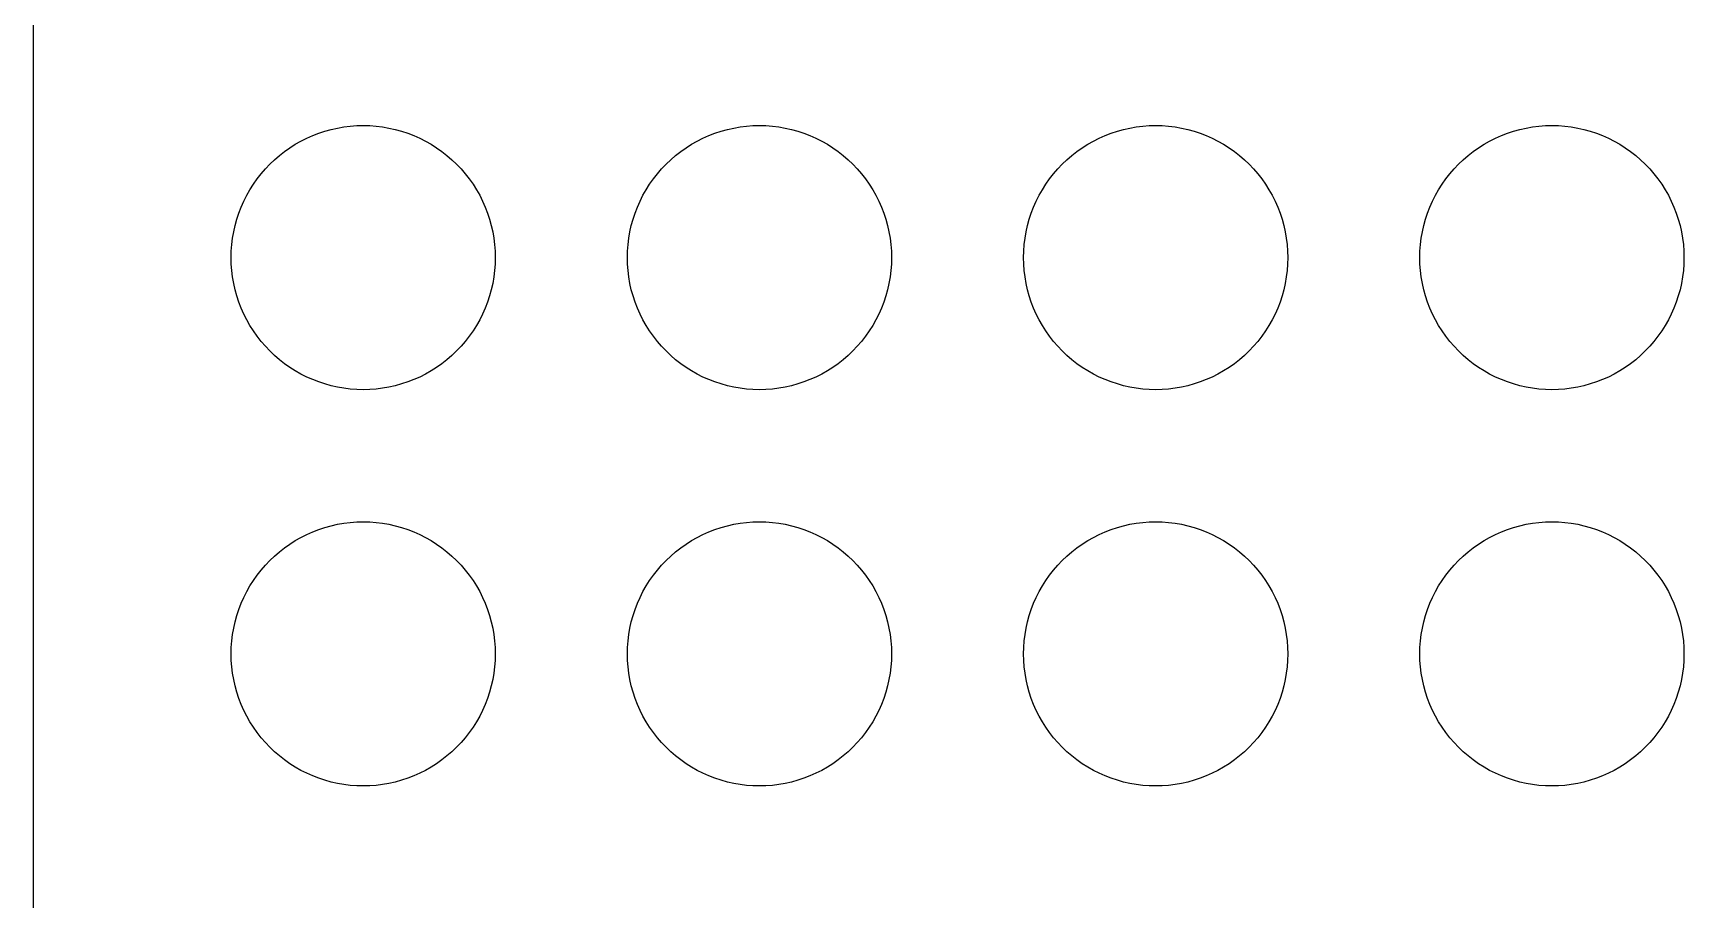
# Model space of a CAD drawing. Header units: metres. Extents: x 0 to 559, y 0 to 300.
# Drawn here: x 0 to 125, y 71.4 to 137 of the extents above; entities that cross this region are included whole.
import ezdxf

# ---------------------------------------------------------------- set-up
doc = ezdxf.new("R2010")
doc.units = ezdxf.units.M

msp = doc.modelspace()

# ---------------------------------------------------------------- linework, layer by layer
for p, q in [((0, 300), (0, 0)), ((24.5093, 129.988), (25, 130)), ((25, 130), (25.4907, 129.988)), ((54.5093, 129.988), (55, 130)), ((55, 130), (55.4907, 129.988)), ((84.5093, 129.988), (85, 130)), ((85, 130), (85.4907, 129.988)), ((114.509, 129.988), (115, 130)), ((115, 130), (115.491, 129.988)), ((19.859, 128.577), (20.286, 128.819)), ((20.286, 128.819), (20.7244, 129.04)), ((20.7244, 129.04), (21.1732, 129.239)), ((21.1732, 129.239), (21.6311, 129.415)), ((21.6311, 129.415), (22.0972, 129.569)), ((22.0972, 129.569), (22.5702, 129.7)), ((22.5702, 129.7), (23.0491, 129.808)), ((23.0491, 129.808), (23.5327, 129.892)), ((23.5327, 129.892), (24.0198, 129.952)), ((24.0198, 129.952), (24.5093, 129.988)), ((25.4907, 129.988), (25.9802, 129.952)), ((25.9802, 129.952), (26.4673, 129.892)), ((26.4673, 129.892), (26.9509, 129.808)), ((26.9509, 129.808), (27.4298, 129.7)), ((27.4298, 129.7), (27.9028, 129.569)), ((27.9028, 129.569), (28.3689, 129.415)), ((28.3689, 129.415), (28.8268, 129.239)), ((28.8268, 129.239), (29.2755, 129.04)), ((29.2755, 129.04), (29.714, 128.819)), ((29.714, 128.819), (30.141, 128.577)), ((49.859, 128.577), (50.286, 128.819)), ((50.286, 128.819), (50.7244, 129.04)), ((50.7244, 129.04), (51.1732, 129.239)), ((51.1732, 129.239), (51.6311, 129.415)), ((51.6311, 129.415), (52.0972, 129.569)), ((52.0972, 129.569), (52.5702, 129.7)), ((52.5702, 129.7), (53.0491, 129.808)), ((53.0491, 129.808), (53.5327, 129.892)), ((53.5327, 129.892), (54.0198, 129.952)), ((54.0198, 129.952), (54.5093, 129.988)), ((55.4907, 129.988), (55.9802, 129.952)), ((55.9802, 129.952), (56.4673, 129.892)), ((56.4673, 129.892), (56.9509, 129.808)), ((56.9509, 129.808), (57.4298, 129.7)), ((57.4298, 129.7), (57.9028, 129.569)), ((57.9028, 129.569), (58.3689, 129.415)), ((58.3689, 129.415), (58.8268, 129.239)), ((58.8268, 129.239), (59.2755, 129.04)), ((59.2755, 129.04), (59.714, 128.819)), ((59.714, 128.819), (60.141, 128.577)), ((79.859, 128.577), (80.286, 128.819)), ((80.286, 128.819), (80.7244, 129.04)), ((80.7244, 129.04), (81.1732, 129.239)), ((81.1732, 129.239), (81.6311, 129.415)), ((81.6311, 129.415), (82.0972, 129.569)), ((82.0972, 129.569), (82.5702, 129.7)), ((82.5702, 129.7), (83.0491, 129.808)), ((83.0491, 129.808), (83.5327, 129.892)), ((83.5327, 129.892), (84.0198, 129.952)), ((84.0198, 129.952), (84.5093, 129.988)), ((85.4907, 129.988), (85.9802, 129.952)), ((85.9802, 129.952), (86.4673, 129.892)), ((86.4673, 129.892), (86.9509, 129.808)), ((86.9509, 129.808), (87.4298, 129.7)), ((87.4298, 129.7), (87.9028, 129.569)), ((87.9028, 129.569), (88.3689, 129.415)), ((88.3689, 129.415), (88.8268, 129.239)), ((88.8268, 129.239), (89.2755, 129.04)), ((89.2755, 129.04), (89.714, 128.819)), ((89.714, 128.819), (90.141, 128.577)), ((109.859, 128.577), (110.286, 128.819)), ((110.286, 128.819), (110.724, 129.04)), ((110.724, 129.04), (111.173, 129.239)), ((111.173, 129.239), (111.631, 129.415)), ((111.631, 129.415), (112.097, 129.569)), ((112.097, 129.569), (112.57, 129.7)), ((112.57, 129.7), (113.049, 129.808)), ((113.049, 129.808), (113.533, 129.892)), ((113.533, 129.892), (114.02, 129.952)), ((114.02, 129.952), (114.509, 129.988)), ((115.491, 129.988), (115.98, 129.952)), ((115.98, 129.952), (116.467, 129.892)), ((116.467, 129.892), (116.951, 129.808)), ((116.951, 129.808), (117.43, 129.7)), ((117.43, 129.7), (117.903, 129.569)), ((117.903, 129.569), (118.369, 129.415)), ((118.369, 129.415), (118.827, 129.239)), ((118.827, 129.239), (119.276, 129.04)), ((119.276, 129.04), (119.714, 128.819)), ((119.714, 128.819), (120.141, 128.577)), ((18.2844, 127.41), (18.6561, 127.73)), ((18.6561, 127.73), (19.043, 128.032)), ((19.043, 128.032), (19.4443, 128.315)), ((19.4443, 128.315), (19.859, 128.577)), ((30.141, 128.577), (30.5557, 128.315)), ((30.5557, 128.315), (30.957, 128.032)), ((30.957, 128.032), (31.3439, 127.73)), ((31.3439, 127.73), (31.7156, 127.41)), ((48.2844, 127.41), (48.6561, 127.73)), ((48.6561, 127.73), (49.043, 128.032)), ((49.043, 128.032), (49.4443, 128.315)), ((49.4443, 128.315), (49.859, 128.577)), ((60.141, 128.577), (60.5557, 128.315)), ((60.5557, 128.315), (60.957, 128.032)), ((60.957, 128.032), (61.3439, 127.73)), ((61.3439, 127.73), (61.7156, 127.41)), ((78.2844, 127.41), (78.6561, 127.73)), ((78.6561, 127.73), (79.043, 128.032)), ((79.043, 128.032), (79.4443, 128.315)), ((79.4443, 128.315), (79.859, 128.577)), ((90.141, 128.577), (90.5557, 128.315)), ((90.5557, 128.315), (90.957, 128.032)), ((90.957, 128.032), (91.3439, 127.73)), ((91.3439, 127.73), (91.7156, 127.41)), ((108.284, 127.41), (108.656, 127.73)), ((108.656, 127.73), (109.043, 128.032)), ((109.043, 128.032), (109.444, 128.315)), ((109.444, 128.315), (109.859, 128.577)), ((120.141, 128.577), (120.556, 128.315)), ((120.556, 128.315), (120.957, 128.032)), ((120.957, 128.032), (121.344, 127.73)), ((121.344, 127.73), (121.716, 127.41)), ((16.9679, 125.957), (17.2699, 126.344)), ((17.2699, 126.344), (17.5905, 126.716)), ((17.5905, 126.716), (17.9289, 127.071)), ((17.9289, 127.071), (18.2844, 127.41)), ((31.7156, 127.41), (32.0711, 127.071)), ((32.0711, 127.071), (32.4095, 126.716)), ((32.4095, 126.716), (32.7301, 126.344)), ((32.7301, 126.344), (33.0321, 125.957)), ((46.9679, 125.957), (47.2699, 126.344)), ((47.2699, 126.344), (47.5905, 126.716)), ((47.5905, 126.716), (47.9289, 127.071)), ((47.9289, 127.071), (48.2844, 127.41)), ((61.7156, 127.41), (62.0711, 127.071)), ((62.0711, 127.071), (62.4095, 126.716)), ((62.4095, 126.716), (62.7301, 126.344)), ((62.7301, 126.344), (63.0321, 125.957)), ((76.9679, 125.957), (77.2699, 126.344)), ((77.2699, 126.344), (77.5905, 126.716)), ((77.5905, 126.716), (77.9289, 127.071)), ((77.9289, 127.071), (78.2844, 127.41)), ((91.7156, 127.41), (92.0711, 127.071)), ((92.0711, 127.071), (92.4095, 126.716)), ((92.4095, 126.716), (92.7301, 126.344)), ((92.7301, 126.344), (93.0321, 125.957)), ((106.968, 125.957), (107.27, 126.344)), ((107.27, 126.344), (107.59, 126.716)), ((107.59, 126.716), (107.929, 127.071)), ((107.929, 127.071), (108.284, 127.41)), ((121.716, 127.41), (122.071, 127.071)), ((122.071, 127.071), (122.41, 126.716)), ((122.41, 126.716), (122.73, 126.344)), ((122.73, 126.344), (123.032, 125.957)), ((16.1808, 124.714), (16.4227, 125.141)), ((16.4227, 125.141), (16.6853, 125.556)), ((16.6853, 125.556), (16.9679, 125.957)), ((33.0321, 125.957), (33.3147, 125.556)), ((33.3147, 125.556), (33.5773, 125.141)), ((33.5773, 125.141), (33.8192, 124.714)), ((46.1808, 124.714), (46.4227, 125.141)), ((46.4227, 125.141), (46.6853, 125.556)), ((46.6853, 125.556), (46.9679, 125.957)), ((63.0321, 125.957), (63.3147, 125.556)), ((63.3147, 125.556), (63.5773, 125.141)), ((63.5773, 125.141), (63.8192, 124.714)), ((76.1808, 124.714), (76.4227, 125.141)), ((76.4227, 125.141), (76.6853, 125.556)), ((76.6853, 125.556), (76.9679, 125.957)), ((93.0321, 125.957), (93.3147, 125.556)), ((93.3147, 125.556), (93.5773, 125.141)), ((93.5773, 125.141), (93.8192, 124.714)), ((106.181, 124.714), (106.423, 125.141)), ((106.423, 125.141), (106.685, 125.556)), ((106.685, 125.556), (106.968, 125.957)), ((123.032, 125.957), (123.315, 125.556)), ((123.315, 125.556), (123.577, 125.141)), ((123.577, 125.141), (123.819, 124.714)), ((15.5845, 123.369), (15.7612, 123.827)), ((15.7612, 123.827), (15.9601, 124.276)), ((15.9601, 124.276), (16.1808, 124.714)), ((33.8192, 124.714), (34.0399, 124.276)), ((34.0399, 124.276), (34.2388, 123.827)), ((34.2388, 123.827), (34.4154, 123.369)), ((45.5845, 123.369), (45.7612, 123.827)), ((45.7612, 123.827), (45.9601, 124.276)), ((45.9601, 124.276), (46.1808, 124.714)), ((63.8192, 124.714), (64.0399, 124.276)), ((64.0399, 124.276), (64.2388, 123.827)), ((64.2388, 123.827), (64.4154, 123.369)), ((75.5845, 123.369), (75.7612, 123.827)), ((75.7612, 123.827), (75.9601, 124.276)), ((75.9601, 124.276), (76.1808, 124.714)), ((93.8192, 124.714), (94.0399, 124.276)), ((94.0399, 124.276), (94.2388, 123.827)), ((94.2388, 123.827), (94.4154, 123.369)), ((105.585, 123.369), (105.761, 123.827)), ((105.761, 123.827), (105.96, 124.276)), ((105.96, 124.276), (106.181, 124.714)), ((123.819, 124.714), (124.04, 124.276)), ((124.04, 124.276), (124.239, 123.827)), ((124.239, 123.827), (124.415, 123.369)), ((15.2997, 122.43), (15.4306, 122.903)), ((15.4306, 122.903), (15.5845, 123.369)), ((34.4154, 123.369), (34.5694, 122.903)), ((34.5694, 122.903), (34.7003, 122.43)), ((45.2997, 122.43), (45.4306, 122.903)), ((45.4306, 122.903), (45.5845, 123.369)), ((64.4154, 123.369), (64.5694, 122.903)), ((64.5694, 122.903), (64.7003, 122.43)), ((75.2997, 122.43), (75.4306, 122.903)), ((75.4306, 122.903), (75.5845, 123.369)), ((94.4154, 123.369), (94.5694, 122.903)), ((94.5694, 122.903), (94.7003, 122.43)), ((105.3, 122.43), (105.431, 122.903)), ((105.431, 122.903), (105.585, 123.369)), ((124.415, 123.369), (124.569, 122.903)), ((124.569, 122.903), (124.7, 122.43)), ((15.0481, 120.98), (15.1082, 121.467)), ((15.1082, 121.467), (15.1921, 121.951)), ((15.1921, 121.951), (15.2997, 122.43)), ((34.7003, 122.43), (34.8078, 121.951)), ((34.8078, 121.951), (34.8918, 121.467)), ((34.8918, 121.467), (34.9518, 120.98)), ((45.0481, 120.98), (45.1082, 121.467)), ((45.1082, 121.467), (45.1921, 121.951)), ((45.1921, 121.951), (45.2997, 122.43)), ((64.7003, 122.43), (64.8078, 121.951)), ((64.8078, 121.951), (64.8918, 121.467)), ((64.8918, 121.467), (64.9518, 120.98)), ((75.0481, 120.98), (75.1082, 121.467)), ((75.1082, 121.467), (75.1921, 121.951)), ((75.1921, 121.951), (75.2997, 122.43)), ((94.7003, 122.43), (94.8078, 121.951)), ((94.8078, 121.951), (94.8918, 121.467)), ((94.8918, 121.467), (94.9518, 120.98)), ((105.048, 120.98), (105.108, 121.467)), ((105.108, 121.467), (105.192, 121.951)), ((105.192, 121.951), (105.3, 122.43)), ((124.7, 122.43), (124.808, 121.951)), ((124.808, 121.951), (124.892, 121.467)), ((124.892, 121.467), (124.952, 120.98)), ((15, 120), (15.012, 120.491)), ((15.012, 119.509), (15, 120)), ((15.012, 120.491), (15.0481, 120.98)), ((34.9518, 120.98), (34.9879, 120.491)), ((34.9879, 120.491), (35, 120)), ((35, 120), (34.9879, 119.509)), ((45, 120), (45.012, 120.491)), ((45.012, 119.509), (45, 120)), ((45.012, 120.491), (45.0481, 120.98)), ((64.9518, 120.98), (64.9879, 120.491)), ((64.9879, 120.491), (65, 120)), ((65, 120), (64.9879, 119.509)), ((75, 120), (75.012, 120.491)), ((75.012, 119.509), (75, 120)), ((75.012, 120.491), (75.0481, 120.98)), ((94.9518, 120.98), (94.9879, 120.491)), ((94.9879, 120.491), (95, 120)), ((95, 120), (94.9879, 119.509)), ((105, 120), (105.012, 120.491)), ((105.012, 119.509), (105, 120)), ((105.012, 120.491), (105.048, 120.98)), ((124.952, 120.98), (124.988, 120.491)), ((124.988, 120.491), (125, 120)), ((125, 120), (124.988, 119.509)), ((15.0481, 119.02), (15.012, 119.509)), ((15.1082, 118.533), (15.0481, 119.02)), ((34.9518, 119.02), (34.8918, 118.533)), ((34.9879, 119.509), (34.9518, 119.02)), ((45.0481, 119.02), (45.012, 119.509)), ((45.1082, 118.533), (45.0481, 119.02)), ((64.9518, 119.02), (64.8918, 118.533)), ((64.9879, 119.509), (64.9518, 119.02)), ((75.0481, 119.02), (75.012, 119.509)), ((75.1082, 118.533), (75.0481, 119.02)), ((94.9518, 119.02), (94.8918, 118.533)), ((94.9879, 119.509), (94.9518, 119.02)), ((105.048, 119.02), (105.012, 119.509)), ((105.108, 118.533), (105.048, 119.02)), ((124.952, 119.02), (124.892, 118.533)), ((124.988, 119.509), (124.952, 119.02)), ((15.1921, 118.049), (15.1082, 118.533)), ((15.2997, 117.57), (15.1921, 118.049)), ((15.4306, 117.097), (15.2997, 117.57)), ((34.7003, 117.57), (34.5694, 117.097)), ((34.8078, 118.049), (34.7003, 117.57)), ((34.8918, 118.533), (34.8078, 118.049)), ((45.1921, 118.049), (45.1082, 118.533)), ((45.2997, 117.57), (45.1921, 118.049)), ((45.4306, 117.097), (45.2997, 117.57)), ((64.7003, 117.57), (64.5694, 117.097)), ((64.8078, 118.049), (64.7003, 117.57)), ((64.8918, 118.533), (64.8078, 118.049)), ((75.1921, 118.049), (75.1082, 118.533)), ((75.2997, 117.57), (75.1921, 118.049)), ((75.4306, 117.097), (75.2997, 117.57)), ((94.7003, 117.57), (94.5694, 117.097)), ((94.8078, 118.049), (94.7003, 117.57)), ((94.8918, 118.533), (94.8078, 118.049)), ((105.192, 118.049), (105.108, 118.533)), ((105.3, 117.57), (105.192, 118.049)), ((105.431, 117.097), (105.3, 117.57)), ((124.7, 117.57), (124.569, 117.097)), ((124.808, 118.049), (124.7, 117.57)), ((124.892, 118.533), (124.808, 118.049)), ((15.5845, 116.631), (15.4306, 117.097)), ((15.7612, 116.173), (15.5845, 116.631)), ((34.4154, 116.631), (34.2388, 116.173)), ((34.5694, 117.097), (34.4154, 116.631)), ((45.5845, 116.631), (45.4306, 117.097)), ((45.7612, 116.173), (45.5845, 116.631)), ((64.4154, 116.631), (64.2388, 116.173)), ((64.5694, 117.097), (64.4154, 116.631)), ((75.5845, 116.631), (75.4306, 117.097)), ((75.7612, 116.173), (75.5845, 116.631)), ((94.4154, 116.631), (94.2388, 116.173)), ((94.5694, 117.097), (94.4154, 116.631)), ((105.585, 116.631), (105.431, 117.097)), ((105.761, 116.173), (105.585, 116.631)), ((124.415, 116.631), (124.239, 116.173)), ((124.569, 117.097), (124.415, 116.631)), ((15.9601, 115.724), (15.7612, 116.173)), ((16.1808, 115.286), (15.9601, 115.724)), ((16.4227, 114.859), (16.1808, 115.286)), ((33.8192, 115.286), (33.5773, 114.859)), ((34.0399, 115.724), (33.8192, 115.286)), ((34.2388, 116.173), (34.0399, 115.724)), ((45.9601, 115.724), (45.7612, 116.173)), ((46.1808, 115.286), (45.9601, 115.724)), ((46.4227, 114.859), (46.1808, 115.286)), ((63.8192, 115.286), (63.5773, 114.859)), ((64.0399, 115.724), (63.8192, 115.286)), ((64.2388, 116.173), (64.0399, 115.724)), ((75.9601, 115.724), (75.7612, 116.173)), ((76.1808, 115.286), (75.9601, 115.724)), ((76.4227, 114.859), (76.1808, 115.286)), ((93.8192, 115.286), (93.5773, 114.859)), ((94.0399, 115.724), (93.8192, 115.286)), ((94.2388, 116.173), (94.0399, 115.724)), ((105.96, 115.724), (105.761, 116.173)), ((106.181, 115.286), (105.96, 115.724)), ((106.423, 114.859), (106.181, 115.286)), ((123.819, 115.286), (123.577, 114.859)), ((124.04, 115.724), (123.819, 115.286)), ((124.239, 116.173), (124.04, 115.724)), ((16.6853, 114.444), (16.4227, 114.859)), ((16.9679, 114.043), (16.6853, 114.444)), ((17.2699, 113.656), (16.9679, 114.043)), ((33.0321, 114.043), (32.7301, 113.656)), ((33.3147, 114.444), (33.0321, 114.043)), ((33.5773, 114.859), (33.3147, 114.444)), ((46.6853, 114.444), (46.4227, 114.859)), ((46.9679, 114.043), (46.6853, 114.444)), ((47.2699, 113.656), (46.9679, 114.043)), ((63.0321, 114.043), (62.7301, 113.656)), ((63.3147, 114.444), (63.0321, 114.043)), ((63.5773, 114.859), (63.3147, 114.444)), ((76.6853, 114.444), (76.4227, 114.859)), ((76.9679, 114.043), (76.6853, 114.444)), ((77.2699, 113.656), (76.9679, 114.043)), ((93.0321, 114.043), (92.7301, 113.656)), ((93.3147, 114.444), (93.0321, 114.043)), ((93.5773, 114.859), (93.3147, 114.444)), ((106.685, 114.444), (106.423, 114.859)), ((106.968, 114.043), (106.685, 114.444)), ((107.27, 113.656), (106.968, 114.043)), ((123.032, 114.043), (122.73, 113.656)), ((123.315, 114.444), (123.032, 114.043)), ((123.577, 114.859), (123.315, 114.444)), ((17.5905, 113.284), (17.2699, 113.656)), ((17.9289, 112.929), (17.5905, 113.284)), ((18.2844, 112.59), (17.9289, 112.929)), ((18.6561, 112.27), (18.2844, 112.59)), ((31.7156, 112.59), (31.3439, 112.27)), ((32.0711, 112.929), (31.7156, 112.59)), ((32.4095, 113.284), (32.0711, 112.929)), ((32.7301, 113.656), (32.4095, 113.284)), ((47.5905, 113.284), (47.2699, 113.656)), ((47.9289, 112.929), (47.5905, 113.284)), ((48.2844, 112.59), (47.9289, 112.929)), ((48.6561, 112.27), (48.2844, 112.59)), ((61.7156, 112.59), (61.3439, 112.27)), ((62.0711, 112.929), (61.7156, 112.59)), ((62.4095, 113.284), (62.0711, 112.929)), ((62.7301, 113.656), (62.4095, 113.284)), ((77.5905, 113.284), (77.2699, 113.656)), ((77.9289, 112.929), (77.5905, 113.284)), ((78.2844, 112.59), (77.9289, 112.929)), ((78.6561, 112.27), (78.2844, 112.59)), ((91.7156, 112.59), (91.3439, 112.27)), ((92.0711, 112.929), (91.7156, 112.59)), ((92.4095, 113.284), (92.0711, 112.929)), ((92.7301, 113.656), (92.4095, 113.284)), ((107.59, 113.284), (107.27, 113.656)), ((107.929, 112.929), (107.59, 113.284)), ((108.284, 112.59), (107.929, 112.929)), ((108.656, 112.27), (108.284, 112.59)), ((121.716, 112.59), (121.344, 112.27)), ((122.071, 112.929), (121.716, 112.59)), ((122.41, 113.284), (122.071, 112.929)), ((122.73, 113.656), (122.41, 113.284)), ((19.043, 111.968), (18.6561, 112.27)), ((19.4443, 111.685), (19.043, 111.968)), ((19.859, 111.423), (19.4443, 111.685)), ((20.286, 111.181), (19.859, 111.423)), ((30.141, 111.423), (29.714, 111.181)), ((30.5557, 111.685), (30.141, 111.423)), ((30.957, 111.968), (30.5557, 111.685)), ((31.3439, 112.27), (30.957, 111.968)), ((49.043, 111.968), (48.6561, 112.27)), ((49.4443, 111.685), (49.043, 111.968)), ((49.859, 111.423), (49.4443, 111.685)), ((50.286, 111.181), (49.859, 111.423)), ((60.141, 111.423), (59.714, 111.181)), ((60.5557, 111.685), (60.141, 111.423)), ((60.957, 111.968), (60.5557, 111.685)), ((61.3439, 112.27), (60.957, 111.968)), ((79.043, 111.968), (78.6561, 112.27)), ((79.4443, 111.685), (79.043, 111.968)), ((79.859, 111.423), (79.4443, 111.685)), ((80.286, 111.181), (79.859, 111.423)), ((90.141, 111.423), (89.714, 111.181)), ((90.5557, 111.685), (90.141, 111.423)), ((90.957, 111.968), (90.5557, 111.685)), ((91.3439, 112.27), (90.957, 111.968)), ((109.043, 111.968), (108.656, 112.27)), ((109.444, 111.685), (109.043, 111.968)), ((109.859, 111.423), (109.444, 111.685)), ((110.286, 111.181), (109.859, 111.423)), ((120.141, 111.423), (119.714, 111.181)), ((120.556, 111.685), (120.141, 111.423)), ((120.957, 111.968), (120.556, 111.685)), ((121.344, 112.27), (120.957, 111.968)), ((20.7244, 110.96), (20.286, 111.181)), ((21.1732, 110.761), (20.7244, 110.96)), ((21.6311, 110.585), (21.1732, 110.761)), ((22.0972, 110.431), (21.6311, 110.585)), ((22.5702, 110.3), (22.0972, 110.431)), ((23.0491, 110.192), (22.5702, 110.3)), ((23.5327, 110.108), (23.0491, 110.192)), ((24.0198, 110.048), (23.5327, 110.108)), ((24.5093, 110.012), (24.0198, 110.048)), ((25, 110), (24.5093, 110.012)), ((25.4907, 110.012), (25, 110)), ((25.9802, 110.048), (25.4907, 110.012)), ((26.4673, 110.108), (25.9802, 110.048)), ((26.9509, 110.192), (26.4673, 110.108)), ((27.4298, 110.3), (26.9509, 110.192)), ((27.9028, 110.431), (27.4298, 110.3)), ((28.3689, 110.585), (27.9028, 110.431)), ((28.8268, 110.761), (28.3689, 110.585)), ((29.2755, 110.96), (28.8268, 110.761)), ((29.714, 111.181), (29.2755, 110.96)), ((50.7244, 110.96), (50.286, 111.181)), ((51.1732, 110.761), (50.7244, 110.96)), ((51.6311, 110.585), (51.1732, 110.761)), ((52.0972, 110.431), (51.6311, 110.585)), ((52.5702, 110.3), (52.0972, 110.431)), ((53.0491, 110.192), (52.5702, 110.3)), ((53.5327, 110.108), (53.0491, 110.192)), ((54.0198, 110.048), (53.5327, 110.108)), ((54.5093, 110.012), (54.0198, 110.048)), ((55, 110), (54.5093, 110.012)), ((55.4907, 110.012), (55, 110)), ((55.9802, 110.048), (55.4907, 110.012)), ((56.4673, 110.108), (55.9802, 110.048)), ((56.9509, 110.192), (56.4673, 110.108)), ((57.4298, 110.3), (56.9509, 110.192)), ((57.9028, 110.431), (57.4298, 110.3)), ((58.3689, 110.585), (57.9028, 110.431)), ((58.8268, 110.761), (58.3689, 110.585)), ((59.2755, 110.96), (58.8268, 110.761)), ((59.714, 111.181), (59.2755, 110.96)), ((80.7244, 110.96), (80.286, 111.181)), ((81.1732, 110.761), (80.7244, 110.96)), ((81.6311, 110.585), (81.1732, 110.761)), ((82.0972, 110.431), (81.6311, 110.585)), ((82.5702, 110.3), (82.0972, 110.431)), ((83.0491, 110.192), (82.5702, 110.3)), ((83.5327, 110.108), (83.0491, 110.192)), ((84.0198, 110.048), (83.5327, 110.108)), ((84.5093, 110.012), (84.0198, 110.048)), ((85, 110), (84.5093, 110.012)), ((85.4907, 110.012), (85, 110)), ((85.9802, 110.048), (85.4907, 110.012)), ((86.4673, 110.108), (85.9802, 110.048)), ((86.9509, 110.192), (86.4673, 110.108)), ((87.4298, 110.3), (86.9509, 110.192)), ((87.9028, 110.431), (87.4298, 110.3)), ((88.3689, 110.585), (87.9028, 110.431)), ((88.8268, 110.761), (88.3689, 110.585)), ((89.2755, 110.96), (88.8268, 110.761)), ((89.714, 111.181), (89.2755, 110.96)), ((110.724, 110.96), (110.286, 111.181)), ((111.173, 110.761), (110.724, 110.96)), ((111.631, 110.585), (111.173, 110.761)), ((112.097, 110.431), (111.631, 110.585)), ((112.57, 110.3), (112.097, 110.431)), ((113.049, 110.192), (112.57, 110.3)), ((113.533, 110.108), (113.049, 110.192)), ((114.02, 110.048), (113.533, 110.108)), ((114.509, 110.012), (114.02, 110.048)), ((115, 110), (114.509, 110.012)), ((115.491, 110.012), (115, 110)), ((115.98, 110.048), (115.491, 110.012)), ((116.467, 110.108), (115.98, 110.048)), ((116.951, 110.192), (116.467, 110.108)), ((117.43, 110.3), (116.951, 110.192)), ((117.903, 110.431), (117.43, 110.3)), ((118.369, 110.585), (117.903, 110.431)), ((118.827, 110.761), (118.369, 110.585)), ((119.276, 110.96), (118.827, 110.761)), ((119.714, 111.181), (119.276, 110.96)), ((24.5093, 99.9879), (25, 100)), ((25, 100), (25.4907, 99.9879)), ((54.5093, 99.9879), (55, 100)), ((55, 100), (55.4907, 99.9879)), ((84.5093, 99.9879), (85, 100)), ((85, 100), (85.4907, 99.9879)), ((114.509, 99.9879), (115, 100)), ((115, 100), (115.491, 99.9879)), ((19.859, 98.5773), (20.286, 98.8192)), ((20.286, 98.8192), (20.7244, 99.0399)), ((20.7244, 99.0399), (21.1732, 99.2388)), ((21.1732, 99.2388), (21.6311, 99.4154)), ((21.6311, 99.4154), (22.0972, 99.5694)), ((22.0972, 99.5694), (22.5702, 99.7003)), ((22.5702, 99.7003), (23.0491, 99.8078)), ((23.0491, 99.8078), (23.5327, 99.8918)), ((23.5327, 99.8918), (24.0198, 99.9518)), ((24.0198, 99.9518), (24.5093, 99.9879)), ((25.4907, 99.9879), (25.9802, 99.9518)), ((25.9802, 99.9518), (26.4673, 99.8918)), ((26.4673, 99.8918), (26.9509, 99.8078)), ((26.9509, 99.8078), (27.4298, 99.7003)), ((27.4298, 99.7003), (27.9028, 99.5694)), ((27.9028, 99.5694), (28.3689, 99.4154)), ((28.3689, 99.4154), (28.8268, 99.2388)), ((28.8268, 99.2388), (29.2755, 99.0399)), ((29.2755, 99.0399), (29.714, 98.8192)), ((29.714, 98.8192), (30.141, 98.5773)), ((49.859, 98.5773), (50.286, 98.8192)), ((50.286, 98.8192), (50.7244, 99.0399)), ((50.7244, 99.0399), (51.1732, 99.2388)), ((51.1732, 99.2388), (51.6311, 99.4154)), ((51.6311, 99.4154), (52.0972, 99.5694)), ((52.0972, 99.5694), (52.5702, 99.7003)), ((52.5702, 99.7003), (53.0491, 99.8078)), ((53.0491, 99.8078), (53.5327, 99.8918)), ((53.5327, 99.8918), (54.0198, 99.9518)), ((54.0198, 99.9518), (54.5093, 99.9879)), ((55.4907, 99.9879), (55.9802, 99.9518)), ((55.9802, 99.9518), (56.4673, 99.8918)), ((56.4673, 99.8918), (56.9509, 99.8078)), ((56.9509, 99.8078), (57.4298, 99.7003)), ((57.4298, 99.7003), (57.9028, 99.5694)), ((57.9028, 99.5694), (58.3689, 99.4154)), ((58.3689, 99.4154), (58.8268, 99.2388)), ((58.8268, 99.2388), (59.2755, 99.0399)), ((59.2755, 99.0399), (59.714, 98.8192)), ((59.714, 98.8192), (60.141, 98.5773)), ((79.859, 98.5773), (80.286, 98.8192)), ((80.286, 98.8192), (80.7244, 99.0399)), ((80.7244, 99.0399), (81.1732, 99.2388)), ((81.1732, 99.2388), (81.6311, 99.4154)), ((81.6311, 99.4154), (82.0972, 99.5694)), ((82.0972, 99.5694), (82.5702, 99.7003)), ((82.5702, 99.7003), (83.0491, 99.8078)), ((83.0491, 99.8078), (83.5327, 99.8918)), ((83.5327, 99.8918), (84.0198, 99.9518)), ((84.0198, 99.9518), (84.5093, 99.9879)), ((85.4907, 99.9879), (85.9802, 99.9518)), ((85.9802, 99.9518), (86.4673, 99.8918)), ((86.4673, 99.8918), (86.9509, 99.8078)), ((86.9509, 99.8078), (87.4298, 99.7003)), ((87.4298, 99.7003), (87.9028, 99.5694)), ((87.9028, 99.5694), (88.3689, 99.4154)), ((88.3689, 99.4154), (88.8268, 99.2388)), ((88.8268, 99.2388), (89.2755, 99.0399)), ((89.2755, 99.0399), (89.714, 98.8192)), ((89.714, 98.8192), (90.141, 98.5773)), ((109.859, 98.5773), (110.286, 98.8192)), ((110.286, 98.8192), (110.724, 99.0399)), ((110.724, 99.0399), (111.173, 99.2388)), ((111.173, 99.2388), (111.631, 99.4154)), ((111.631, 99.4154), (112.097, 99.5694)), ((112.097, 99.5694), (112.57, 99.7003)), ((112.57, 99.7003), (113.049, 99.8078)), ((113.049, 99.8078), (113.533, 99.8918)), ((113.533, 99.8918), (114.02, 99.9518)), ((114.02, 99.9518), (114.509, 99.9879)), ((115.491, 99.9879), (115.98, 99.9518)), ((115.98, 99.9518), (116.467, 99.8918)), ((116.467, 99.8918), (116.951, 99.8078)), ((116.951, 99.8078), (117.43, 99.7003)), ((117.43, 99.7003), (117.903, 99.5694)), ((117.903, 99.5694), (118.369, 99.4154)), ((118.369, 99.4154), (118.827, 99.2388)), ((118.827, 99.2388), (119.276, 99.0399)), ((119.276, 99.0399), (119.714, 98.8192)), ((119.714, 98.8192), (120.141, 98.5773)), ((18.2844, 97.4095), (18.6561, 97.7301)), ((18.6561, 97.7301), (19.043, 98.0321)), ((19.043, 98.0321), (19.4443, 98.3147)), ((19.4443, 98.3147), (19.859, 98.5773)), ((30.141, 98.5773), (30.5557, 98.3147)), ((30.5557, 98.3147), (30.957, 98.0321)), ((30.957, 98.0321), (31.3439, 97.7301)), ((31.3439, 97.7301), (31.7156, 97.4095)), ((48.2844, 97.4095), (48.6561, 97.7301)), ((48.6561, 97.7301), (49.043, 98.0321)), ((49.043, 98.0321), (49.4443, 98.3147)), ((49.4443, 98.3147), (49.859, 98.5773)), ((60.141, 98.5773), (60.5557, 98.3147)), ((60.5557, 98.3147), (60.957, 98.0321)), ((60.957, 98.0321), (61.3439, 97.7301)), ((61.3439, 97.7301), (61.7156, 97.4095)), ((78.2844, 97.4095), (78.6561, 97.7301)), ((78.6561, 97.7301), (79.043, 98.0321)), ((79.043, 98.0321), (79.4443, 98.3147)), ((79.4443, 98.3147), (79.859, 98.5773)), ((90.141, 98.5773), (90.5557, 98.3147)), ((90.5557, 98.3147), (90.957, 98.0321)), ((90.957, 98.0321), (91.3439, 97.7301)), ((91.3439, 97.7301), (91.7156, 97.4095)), ((108.284, 97.4095), (108.656, 97.7301)), ((108.656, 97.7301), (109.043, 98.0321)), ((109.043, 98.0321), (109.444, 98.3147)), ((109.444, 98.3147), (109.859, 98.5773)), ((120.141, 98.5773), (120.556, 98.3147)), ((120.556, 98.3147), (120.957, 98.0321)), ((120.957, 98.0321), (121.344, 97.7301)), ((121.344, 97.7301), (121.716, 97.4095)), ((16.9679, 95.957), (17.2699, 96.3439)), ((17.2699, 96.3439), (17.5905, 96.7156)), ((17.5905, 96.7156), (17.9289, 97.0711)), ((17.9289, 97.0711), (18.2844, 97.4095)), ((31.7156, 97.4095), (32.0711, 97.0711)), ((32.0711, 97.0711), (32.4095, 96.7156)), ((32.4095, 96.7156), (32.7301, 96.3439)), ((32.7301, 96.3439), (33.0321, 95.957)), ((46.9679, 95.957), (47.2699, 96.3439)), ((47.2699, 96.3439), (47.5905, 96.7156)), ((47.5905, 96.7156), (47.9289, 97.0711)), ((47.9289, 97.0711), (48.2844, 97.4095)), ((61.7156, 97.4095), (62.0711, 97.0711)), ((62.0711, 97.0711), (62.4095, 96.7156)), ((62.4095, 96.7156), (62.7301, 96.3439)), ((62.7301, 96.3439), (63.0321, 95.957)), ((76.9679, 95.957), (77.2699, 96.3439)), ((77.2699, 96.3439), (77.5905, 96.7156)), ((77.5905, 96.7156), (77.9289, 97.0711)), ((77.9289, 97.0711), (78.2844, 97.4095)), ((91.7156, 97.4095), (92.0711, 97.0711)), ((92.0711, 97.0711), (92.4095, 96.7156)), ((92.4095, 96.7156), (92.7301, 96.3439)), ((92.7301, 96.3439), (93.0321, 95.957)), ((106.968, 95.957), (107.27, 96.3439)), ((107.27, 96.3439), (107.59, 96.7156)), ((107.59, 96.7156), (107.929, 97.0711)), ((107.929, 97.0711), (108.284, 97.4095)), ((121.716, 97.4095), (122.071, 97.0711)), ((122.071, 97.0711), (122.41, 96.7156)), ((122.41, 96.7156), (122.73, 96.3439)), ((122.73, 96.3439), (123.032, 95.957)), ((16.1808, 94.714), (16.4227, 95.141)), ((16.4227, 95.141), (16.6853, 95.5557)), ((16.6853, 95.5557), (16.9679, 95.957)), ((33.0321, 95.957), (33.3147, 95.5557)), ((33.3147, 95.5557), (33.5773, 95.141)), ((33.5773, 95.141), (33.8192, 94.714)), ((46.1808, 94.714), (46.4227, 95.141)), ((46.4227, 95.141), (46.6853, 95.5557)), ((46.6853, 95.5557), (46.9679, 95.957)), ((63.0321, 95.957), (63.3147, 95.5557)), ((63.3147, 95.5557), (63.5773, 95.141)), ((63.5773, 95.141), (63.8192, 94.714)), ((76.1808, 94.714), (76.4227, 95.141)), ((76.4227, 95.141), (76.6853, 95.5557)), ((76.6853, 95.5557), (76.9679, 95.957)), ((93.0321, 95.957), (93.3147, 95.5557)), ((93.3147, 95.5557), (93.5773, 95.141)), ((93.5773, 95.141), (93.8192, 94.714)), ((106.181, 94.714), (106.423, 95.141)), ((106.423, 95.141), (106.685, 95.5557)), ((106.685, 95.5557), (106.968, 95.957)), ((123.032, 95.957), (123.315, 95.5557)), ((123.315, 95.5557), (123.577, 95.141)), ((123.577, 95.141), (123.819, 94.714)), ((15.5845, 93.3689), (15.7612, 93.8268)), ((15.7612, 93.8268), (15.9601, 94.2755)), ((15.9601, 94.2755), (16.1808, 94.714)), ((33.8192, 94.714), (34.0399, 94.2755)), ((34.0399, 94.2755), (34.2388, 93.8268)), ((34.2388, 93.8268), (34.4154, 93.3689)), ((45.5845, 93.3689), (45.7612, 93.8268)), ((45.7612, 93.8268), (45.9601, 94.2755)), ((45.9601, 94.2755), (46.1808, 94.714)), ((63.8192, 94.714), (64.0399, 94.2755)), ((64.0399, 94.2755), (64.2388, 93.8268)), ((64.2388, 93.8268), (64.4154, 93.3689)), ((75.5845, 93.3689), (75.7612, 93.8268)), ((75.7612, 93.8268), (75.9601, 94.2755)), ((75.9601, 94.2755), (76.1808, 94.714)), ((93.8192, 94.714), (94.0399, 94.2755)), ((94.0399, 94.2755), (94.2388, 93.8268)), ((94.2388, 93.8268), (94.4154, 93.3689)), ((105.585, 93.3689), (105.761, 93.8268)), ((105.761, 93.8268), (105.96, 94.2755)), ((105.96, 94.2755), (106.181, 94.714)), ((123.819, 94.714), (124.04, 94.2755)), ((124.04, 94.2755), (124.239, 93.8268)), ((124.239, 93.8268), (124.415, 93.3689)), ((15.2997, 92.4298), (15.4306, 92.9028)), ((15.4306, 92.9028), (15.5845, 93.3689)), ((34.4154, 93.3689), (34.5694, 92.9028)), ((34.5694, 92.9028), (34.7003, 92.4298)), ((45.2997, 92.4298), (45.4306, 92.9028)), ((45.4306, 92.9028), (45.5845, 93.3689)), ((64.4154, 93.3689), (64.5694, 92.9028)), ((64.5694, 92.9028), (64.7003, 92.4298)), ((75.2997, 92.4298), (75.4306, 92.9028)), ((75.4306, 92.9028), (75.5845, 93.3689)), ((94.4154, 93.3689), (94.5694, 92.9028)), ((94.5694, 92.9028), (94.7003, 92.4298)), ((105.3, 92.4298), (105.431, 92.9028)), ((105.431, 92.9028), (105.585, 93.3689)), ((124.415, 93.3689), (124.569, 92.9028)), ((124.569, 92.9028), (124.7, 92.4298)), ((15.0481, 90.9802), (15.1082, 91.4673)), ((15.1082, 91.4673), (15.1921, 91.9509)), ((15.1921, 91.9509), (15.2997, 92.4298)), ((34.7003, 92.4298), (34.8078, 91.9509)), ((34.8078, 91.9509), (34.8918, 91.4673)), ((34.8918, 91.4673), (34.9518, 90.9802)), ((45.0481, 90.9802), (45.1082, 91.4673)), ((45.1082, 91.4673), (45.1921, 91.9509)), ((45.1921, 91.9509), (45.2997, 92.4298)), ((64.7003, 92.4298), (64.8078, 91.9509)), ((64.8078, 91.9509), (64.8918, 91.4673)), ((64.8918, 91.4673), (64.9518, 90.9802)), ((75.0481, 90.9802), (75.1082, 91.4673)), ((75.1082, 91.4673), (75.1921, 91.9509)), ((75.1921, 91.9509), (75.2997, 92.4298)), ((94.7003, 92.4298), (94.8078, 91.9509)), ((94.8078, 91.9509), (94.8918, 91.4673)), ((94.8918, 91.4673), (94.9518, 90.9802)), ((105.048, 90.9802), (105.108, 91.4673)), ((105.108, 91.4673), (105.192, 91.9509)), ((105.192, 91.9509), (105.3, 92.4298)), ((124.7, 92.4298), (124.808, 91.9509)), ((124.808, 91.9509), (124.892, 91.4673)), ((124.892, 91.4673), (124.952, 90.9802)), ((15, 90), (15.012, 90.4907)), ((15.012, 89.5093), (15, 90)), ((15.012, 90.4907), (15.0481, 90.9802)), ((34.9518, 90.9802), (34.9879, 90.4907)), ((34.9879, 90.4907), (35, 90)), ((35, 90), (34.9879, 89.5093)), ((45, 90), (45.012, 90.4907)), ((45.012, 89.5093), (45, 90)), ((45.012, 90.4907), (45.0481, 90.9802)), ((64.9518, 90.9802), (64.9879, 90.4907)), ((64.9879, 90.4907), (65, 90)), ((65, 90), (64.9879, 89.5093)), ((75, 90), (75.012, 90.4907)), ((75.012, 89.5093), (75, 90)), ((75.012, 90.4907), (75.0481, 90.9802)), ((94.9518, 90.9802), (94.9879, 90.4907)), ((94.9879, 90.4907), (95, 90)), ((95, 90), (94.9879, 89.5093)), ((105, 90), (105.012, 90.4907)), ((105.012, 89.5093), (105, 90)), ((105.012, 90.4907), (105.048, 90.9802)), ((124.952, 90.9802), (124.988, 90.4907)), ((124.988, 90.4907), (125, 90)), ((125, 90), (124.988, 89.5093)), ((15.0481, 89.0198), (15.012, 89.5093)), ((15.1082, 88.5327), (15.0481, 89.0198)), ((34.9518, 89.0198), (34.8918, 88.5327)), ((34.9879, 89.5093), (34.9518, 89.0198)), ((45.0481, 89.0198), (45.012, 89.5093)), ((45.1082, 88.5327), (45.0481, 89.0198)), ((64.9518, 89.0198), (64.8918, 88.5327)), ((64.9879, 89.5093), (64.9518, 89.0198)), ((75.0481, 89.0198), (75.012, 89.5093)), ((75.1082, 88.5327), (75.0481, 89.0198)), ((94.9518, 89.0198), (94.8918, 88.5327)), ((94.9879, 89.5093), (94.9518, 89.0198)), ((105.048, 89.0198), (105.012, 89.5093)), ((105.108, 88.5327), (105.048, 89.0198)), ((124.952, 89.0198), (124.892, 88.5327)), ((124.988, 89.5093), (124.952, 89.0198)), ((15.1921, 88.0491), (15.1082, 88.5327)), ((15.2997, 87.5702), (15.1921, 88.0491)), ((15.4306, 87.0972), (15.2997, 87.5702)), ((34.7003, 87.5702), (34.5694, 87.0972)), ((34.8078, 88.0491), (34.7003, 87.5702)), ((34.8918, 88.5327), (34.8078, 88.0491)), ((45.1921, 88.0491), (45.1082, 88.5327)), ((45.2997, 87.5702), (45.1921, 88.0491)), ((45.4306, 87.0972), (45.2997, 87.5702)), ((64.7003, 87.5702), (64.5694, 87.0972)), ((64.8078, 88.0491), (64.7003, 87.5702)), ((64.8918, 88.5327), (64.8078, 88.0491)), ((75.1921, 88.0491), (75.1082, 88.5327)), ((75.2997, 87.5702), (75.1921, 88.0491)), ((75.4306, 87.0972), (75.2997, 87.5702)), ((94.7003, 87.5702), (94.5694, 87.0972)), ((94.8078, 88.0491), (94.7003, 87.5702)), ((94.8918, 88.5327), (94.8078, 88.0491)), ((105.192, 88.0491), (105.108, 88.5327)), ((105.3, 87.5702), (105.192, 88.0491)), ((105.431, 87.0972), (105.3, 87.5702)), ((124.7, 87.5702), (124.569, 87.0972)), ((124.808, 88.0491), (124.7, 87.5702)), ((124.892, 88.5327), (124.808, 88.0491)), ((15.5845, 86.6311), (15.4306, 87.0972)), ((15.7612, 86.1732), (15.5845, 86.6311)), ((34.4154, 86.6311), (34.2388, 86.1732)), ((34.5694, 87.0972), (34.4154, 86.6311)), ((45.5845, 86.6311), (45.4306, 87.0972)), ((45.7612, 86.1732), (45.5845, 86.6311)), ((64.4154, 86.6311), (64.2388, 86.1732)), ((64.5694, 87.0972), (64.4154, 86.6311)), ((75.5845, 86.6311), (75.4306, 87.0972)), ((75.7612, 86.1732), (75.5845, 86.6311)), ((94.4154, 86.6311), (94.2388, 86.1732)), ((94.5694, 87.0972), (94.4154, 86.6311)), ((105.585, 86.6311), (105.431, 87.0972)), ((105.761, 86.1732), (105.585, 86.6311)), ((124.415, 86.6311), (124.239, 86.1732)), ((124.569, 87.0972), (124.415, 86.6311)), ((15.9601, 85.7244), (15.7612, 86.1732)), ((16.1808, 85.286), (15.9601, 85.7244)), ((16.4227, 84.859), (16.1808, 85.286)), ((33.8192, 85.286), (33.5773, 84.859)), ((34.0399, 85.7244), (33.8192, 85.286)), ((34.2388, 86.1732), (34.0399, 85.7244)), ((45.9601, 85.7244), (45.7612, 86.1732)), ((46.1808, 85.286), (45.9601, 85.7244)), ((46.4227, 84.859), (46.1808, 85.286)), ((63.8192, 85.286), (63.5773, 84.859)), ((64.0399, 85.7244), (63.8192, 85.286)), ((64.2388, 86.1732), (64.0399, 85.7244)), ((75.9601, 85.7244), (75.7612, 86.1732)), ((76.1808, 85.286), (75.9601, 85.7244)), ((76.4227, 84.859), (76.1808, 85.286)), ((93.8192, 85.286), (93.5773, 84.859)), ((94.0399, 85.7244), (93.8192, 85.286)), ((94.2388, 86.1732), (94.0399, 85.7244)), ((105.96, 85.7244), (105.761, 86.1732)), ((106.181, 85.286), (105.96, 85.7244)), ((106.423, 84.859), (106.181, 85.286)), ((123.819, 85.286), (123.577, 84.859)), ((124.04, 85.7244), (123.819, 85.286)), ((124.239, 86.1732), (124.04, 85.7244)), ((16.6853, 84.4443), (16.4227, 84.859)), ((16.9679, 84.043), (16.6853, 84.4443)), ((17.2699, 83.6561), (16.9679, 84.043)), ((33.0321, 84.043), (32.7301, 83.6561)), ((33.3147, 84.4443), (33.0321, 84.043)), ((33.5773, 84.859), (33.3147, 84.4443)), ((46.6853, 84.4443), (46.4227, 84.859)), ((46.9679, 84.043), (46.6853, 84.4443)), ((47.2699, 83.6561), (46.9679, 84.043)), ((63.0321, 84.043), (62.7301, 83.6561)), ((63.3147, 84.4443), (63.0321, 84.043)), ((63.5773, 84.859), (63.3147, 84.4443)), ((76.6853, 84.4443), (76.4227, 84.859)), ((76.9679, 84.043), (76.6853, 84.4443)), ((77.2699, 83.6561), (76.9679, 84.043)), ((93.0321, 84.043), (92.7301, 83.6561)), ((93.3147, 84.4443), (93.0321, 84.043)), ((93.5773, 84.859), (93.3147, 84.4443)), ((106.685, 84.4443), (106.423, 84.859)), ((106.968, 84.043), (106.685, 84.4443)), ((107.27, 83.6561), (106.968, 84.043)), ((123.032, 84.043), (122.73, 83.6561)), ((123.315, 84.4443), (123.032, 84.043)), ((123.577, 84.859), (123.315, 84.4443)), ((17.5905, 83.2844), (17.2699, 83.6561)), ((17.9289, 82.9289), (17.5905, 83.2844)), ((18.2844, 82.5905), (17.9289, 82.9289)), ((18.6561, 82.2699), (18.2844, 82.5905)), ((31.7156, 82.5905), (31.3439, 82.2699)), ((32.0711, 82.9289), (31.7156, 82.5905)), ((32.4095, 83.2844), (32.0711, 82.9289)), ((32.7301, 83.6561), (32.4095, 83.2844)), ((47.5905, 83.2844), (47.2699, 83.6561)), ((47.9289, 82.9289), (47.5905, 83.2844)), ((48.2844, 82.5905), (47.9289, 82.9289)), ((48.6561, 82.2699), (48.2844, 82.5905)), ((61.7156, 82.5905), (61.3439, 82.2699)), ((62.0711, 82.9289), (61.7156, 82.5905)), ((62.4095, 83.2844), (62.0711, 82.9289)), ((62.7301, 83.6561), (62.4095, 83.2844)), ((77.5905, 83.2844), (77.2699, 83.6561)), ((77.9289, 82.9289), (77.5905, 83.2844)), ((78.2844, 82.5905), (77.9289, 82.9289)), ((78.6561, 82.2699), (78.2844, 82.5905)), ((91.7156, 82.5905), (91.3439, 82.2699)), ((92.0711, 82.9289), (91.7156, 82.5905)), ((92.4095, 83.2844), (92.0711, 82.9289)), ((92.7301, 83.6561), (92.4095, 83.2844)), ((107.59, 83.2844), (107.27, 83.6561)), ((107.929, 82.9289), (107.59, 83.2844)), ((108.284, 82.5905), (107.929, 82.9289)), ((108.656, 82.2699), (108.284, 82.5905)), ((121.716, 82.5905), (121.344, 82.2699)), ((122.071, 82.9289), (121.716, 82.5905)), ((122.41, 83.2844), (122.071, 82.9289)), ((122.73, 83.6561), (122.41, 83.2844)), ((19.043, 81.9679), (18.6561, 82.2699)), ((19.4443, 81.6853), (19.043, 81.9679)), ((19.859, 81.4227), (19.4443, 81.6853)), ((20.286, 81.1808), (19.859, 81.4227)), ((30.141, 81.4227), (29.714, 81.1808)), ((30.5557, 81.6853), (30.141, 81.4227)), ((30.957, 81.9679), (30.5557, 81.6853)), ((31.3439, 82.2699), (30.957, 81.9679)), ((49.043, 81.9679), (48.6561, 82.2699)), ((49.4443, 81.6853), (49.043, 81.9679)), ((49.859, 81.4227), (49.4443, 81.6853)), ((50.286, 81.1808), (49.859, 81.4227)), ((60.141, 81.4227), (59.714, 81.1808)), ((60.5557, 81.6853), (60.141, 81.4227)), ((60.957, 81.9679), (60.5557, 81.6853)), ((61.3439, 82.2699), (60.957, 81.9679)), ((79.043, 81.9679), (78.6561, 82.2699)), ((79.4443, 81.6853), (79.043, 81.9679)), ((79.859, 81.4227), (79.4443, 81.6853)), ((80.286, 81.1808), (79.859, 81.4227)), ((90.141, 81.4227), (89.714, 81.1808)), ((90.5557, 81.6853), (90.141, 81.4227)), ((90.957, 81.9679), (90.5557, 81.6853)), ((91.3439, 82.2699), (90.957, 81.9679)), ((109.043, 81.9679), (108.656, 82.2699)), ((109.444, 81.6853), (109.043, 81.9679)), ((109.859, 81.4227), (109.444, 81.6853)), ((110.286, 81.1808), (109.859, 81.4227)), ((120.141, 81.4227), (119.714, 81.1808)), ((120.556, 81.6853), (120.141, 81.4227)), ((120.957, 81.9679), (120.556, 81.6853)), ((121.344, 82.2699), (120.957, 81.9679)), ((20.7244, 80.9601), (20.286, 81.1808)), ((21.1732, 80.7612), (20.7244, 80.9601)), ((21.6311, 80.5845), (21.1732, 80.7612)), ((22.0972, 80.4306), (21.6311, 80.5845)), ((22.5702, 80.2997), (22.0972, 80.4306)), ((23.0491, 80.1921), (22.5702, 80.2997)), ((23.5327, 80.1082), (23.0491, 80.1921)), ((24.0198, 80.0481), (23.5327, 80.1082)), ((24.5093, 80.012), (24.0198, 80.0481)), ((25, 80), (24.5093, 80.012)), ((25.4907, 80.012), (25, 80)), ((25.9802, 80.0481), (25.4907, 80.012)), ((26.4673, 80.1082), (25.9802, 80.0481)), ((26.9509, 80.1921), (26.4673, 80.1082)), ((27.4298, 80.2997), (26.9509, 80.1921)), ((27.9028, 80.4306), (27.4298, 80.2997)), ((28.3689, 80.5845), (27.9028, 80.4306)), ((28.8268, 80.7612), (28.3689, 80.5845)), ((29.2755, 80.9601), (28.8268, 80.7612)), ((29.714, 81.1808), (29.2755, 80.9601)), ((50.7244, 80.9601), (50.286, 81.1808)), ((51.1732, 80.7612), (50.7244, 80.9601)), ((51.6311, 80.5845), (51.1732, 80.7612)), ((52.0972, 80.4306), (51.6311, 80.5845)), ((52.5702, 80.2997), (52.0972, 80.4306)), ((53.0491, 80.1921), (52.5702, 80.2997)), ((53.5327, 80.1082), (53.0491, 80.1921)), ((54.0198, 80.0481), (53.5327, 80.1082)), ((54.5093, 80.012), (54.0198, 80.0481)), ((55, 80), (54.5093, 80.012)), ((55.4907, 80.012), (55, 80)), ((55.9802, 80.0481), (55.4907, 80.012)), ((56.4673, 80.1082), (55.9802, 80.0481)), ((56.9509, 80.1921), (56.4673, 80.1082)), ((57.4298, 80.2997), (56.9509, 80.1921)), ((57.9028, 80.4306), (57.4298, 80.2997)), ((58.3689, 80.5845), (57.9028, 80.4306)), ((58.8268, 80.7612), (58.3689, 80.5845)), ((59.2755, 80.9601), (58.8268, 80.7612)), ((59.714, 81.1808), (59.2755, 80.9601)), ((80.7244, 80.9601), (80.286, 81.1808)), ((81.1732, 80.7612), (80.7244, 80.9601)), ((81.6311, 80.5845), (81.1732, 80.7612)), ((82.0972, 80.4306), (81.6311, 80.5845)), ((82.5702, 80.2997), (82.0972, 80.4306)), ((83.0491, 80.1921), (82.5702, 80.2997)), ((83.5327, 80.1082), (83.0491, 80.1921)), ((84.0198, 80.0481), (83.5327, 80.1082)), ((84.5093, 80.012), (84.0198, 80.0481)), ((85, 80), (84.5093, 80.012)), ((85.4907, 80.012), (85, 80)), ((85.9802, 80.0481), (85.4907, 80.012)), ((86.4673, 80.1082), (85.9802, 80.0481)), ((86.9509, 80.1921), (86.4673, 80.1082)), ((87.4298, 80.2997), (86.9509, 80.1921)), ((87.9028, 80.4306), (87.4298, 80.2997)), ((88.3689, 80.5845), (87.9028, 80.4306)), ((88.8268, 80.7612), (88.3689, 80.5845)), ((89.2755, 80.9601), (88.8268, 80.7612)), ((89.714, 81.1808), (89.2755, 80.9601)), ((110.724, 80.9601), (110.286, 81.1808)), ((111.173, 80.7612), (110.724, 80.9601)), ((111.631, 80.5845), (111.173, 80.7612)), ((112.097, 80.4306), (111.631, 80.5845)), ((112.57, 80.2997), (112.097, 80.4306)), ((113.049, 80.1921), (112.57, 80.2997)), ((113.533, 80.1082), (113.049, 80.1921)), ((114.02, 80.0481), (113.533, 80.1082)), ((114.509, 80.012), (114.02, 80.0481)), ((115, 80), (114.509, 80.012)), ((115.491, 80.012), (115, 80)), ((115.98, 80.0481), (115.491, 80.012)), ((116.467, 80.1082), (115.98, 80.0481)), ((116.951, 80.1921), (116.467, 80.1082)), ((117.43, 80.2997), (116.951, 80.1921)), ((117.903, 80.4306), (117.43, 80.2997)), ((118.369, 80.5845), (117.903, 80.4306)), ((118.827, 80.7612), (118.369, 80.5845)), ((119.276, 80.9601), (118.827, 80.7612)), ((119.714, 81.1808), (119.276, 80.9601))]:
    msp.add_line(p, q)

doc.saveas('drawing.dxf')
